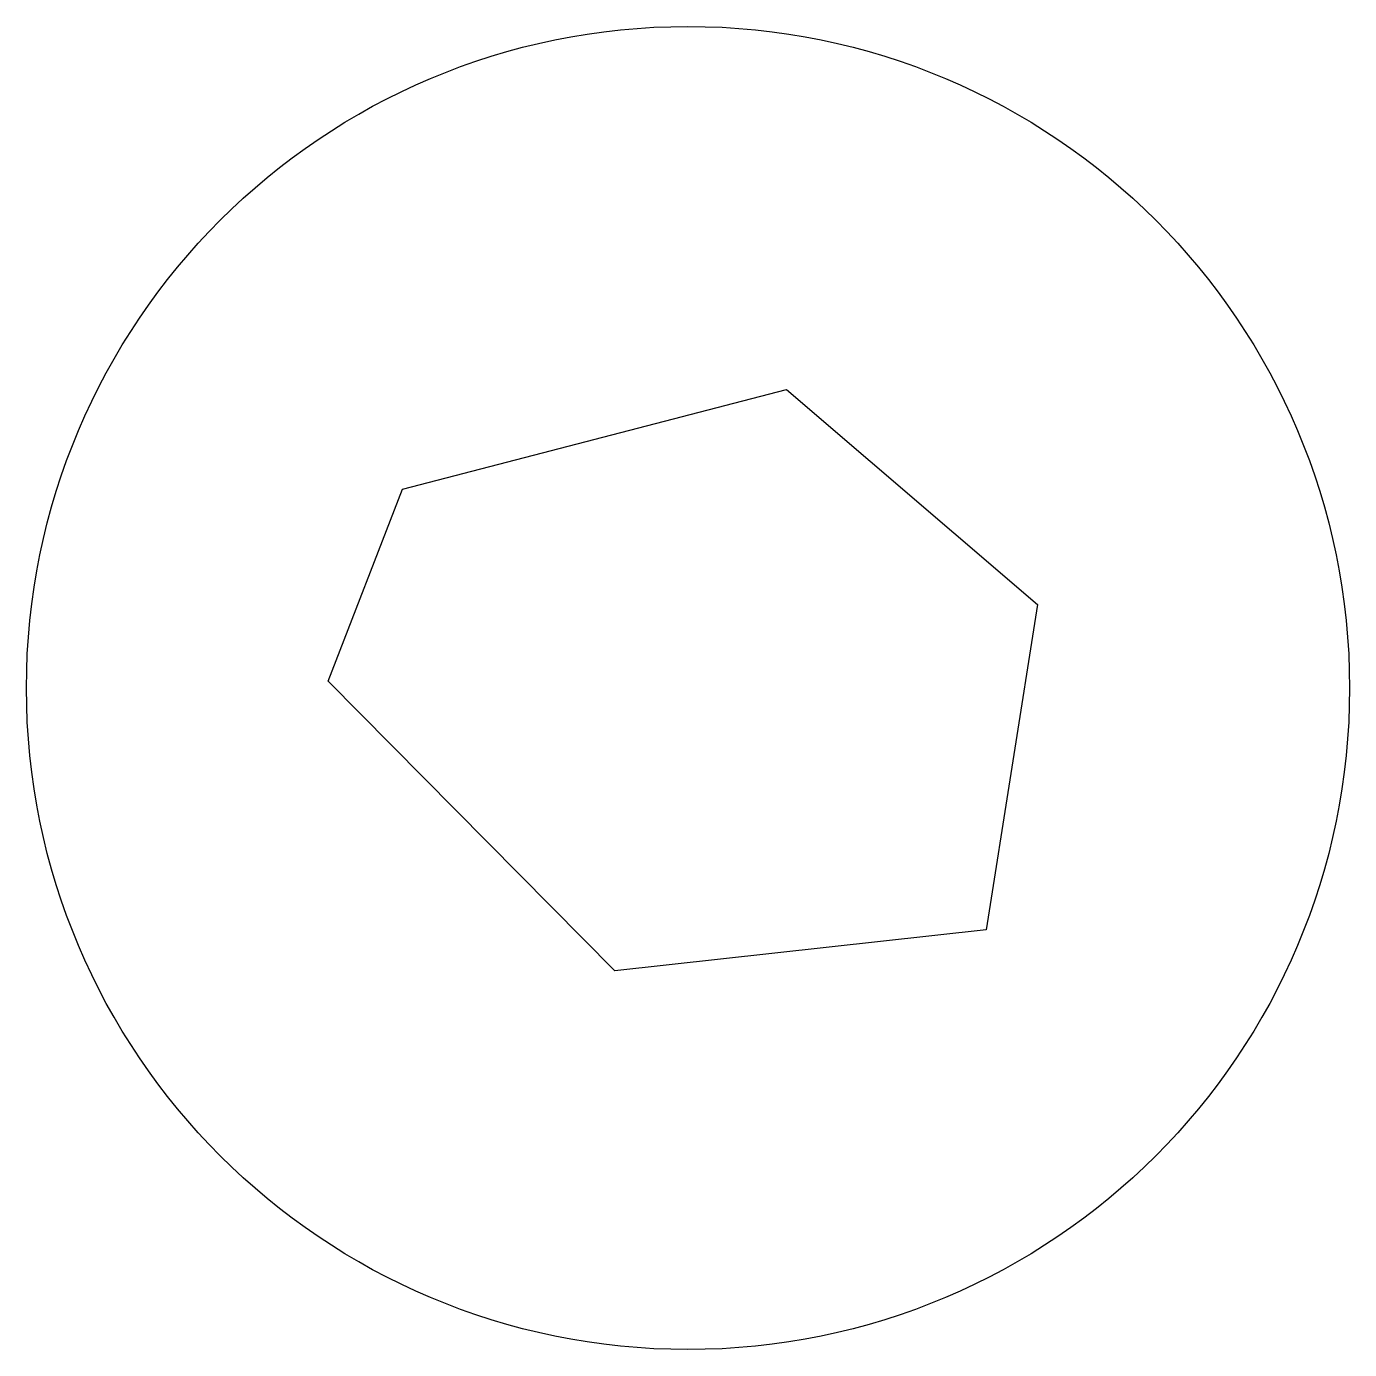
# Model space of a CAD drawing. Header units: millimetres. Extents: x 2124 to 2874, y 1126 to 1876.
import ezdxf

# ---------------------------------------------------------------- set-up
doc = ezdxf.new("R2010")
doc.units = ezdxf.units.MM

msp = doc.modelspace()

# ---------------------------------------------------------------- linework, layer by layer
msp.add_lwpolyline([(2336.95, 1613.82), (2554.67, 1670.42), (2696.92, 1548.5), (2667.89, 1364.16), (2457.42, 1340.93), (2294.85, 1504.95), (2336.95, 1613.82)])
msp.add_circle((2498.85, 1501.16), 375)

doc.saveas('drawing.dxf')
